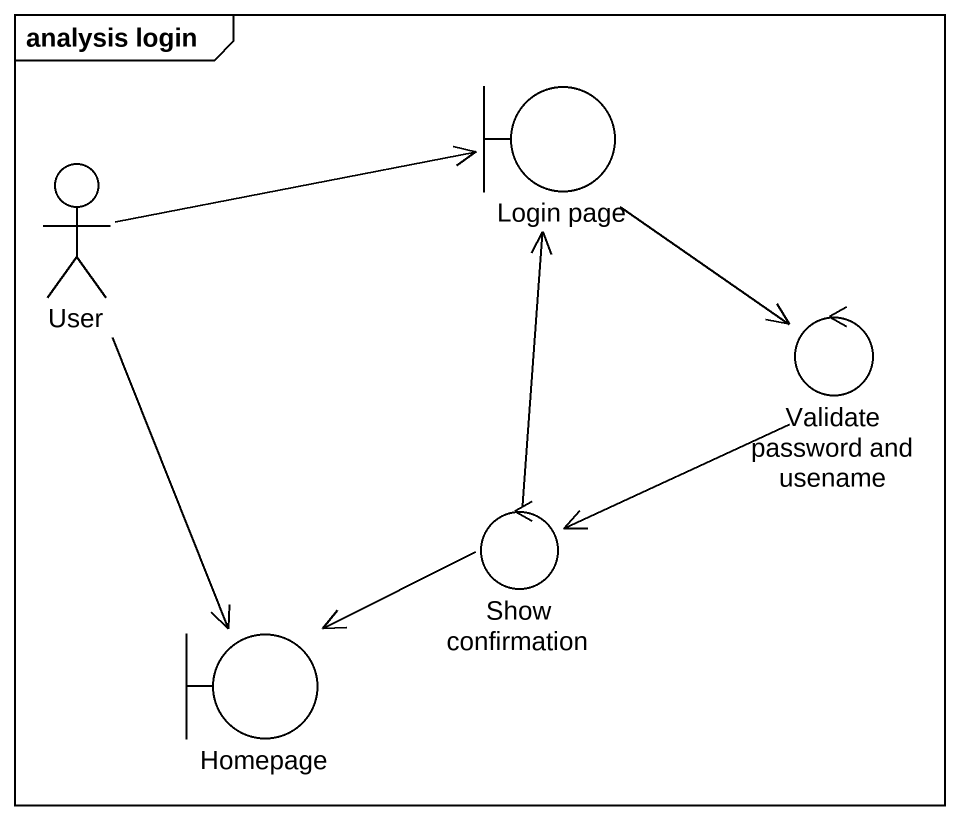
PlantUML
@startuml
mainframe analysis login
boundary "Login page" as Login_page
actor User
control "Validate password and usename" as Validate_password_and
control "Show confirmation" as Show_confirmation
boundary Homepage
Login_page --> Validate_password_and
User -right-> Login_page
User --> Homepage
Validate_password_and -left-> Show_confirmation
Show_confirmation -up-> Login_page
Show_confirmation -left-> Homepage
@enduml
